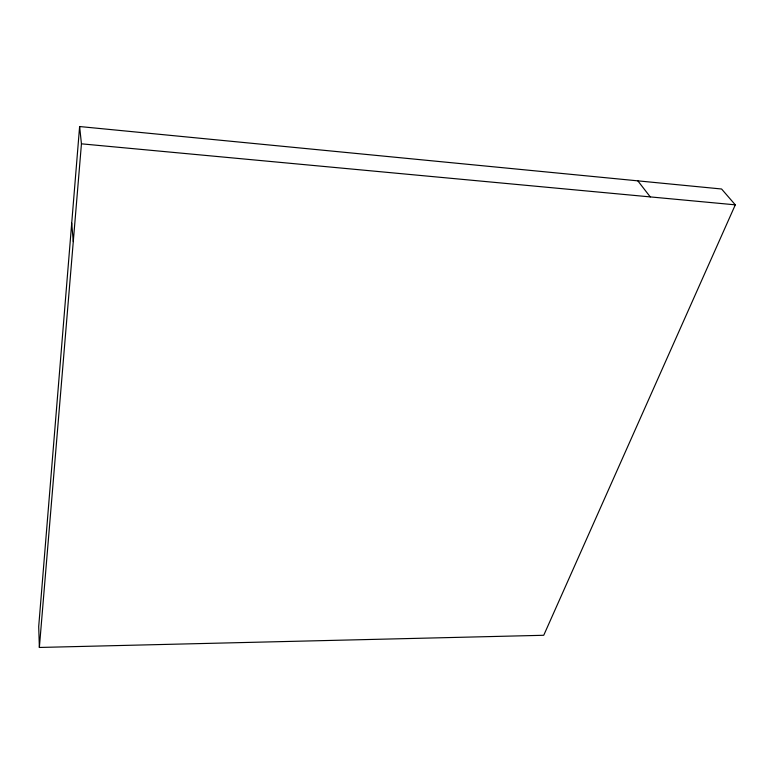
<?xml version="1.0" encoding="UTF-8"?>
<svg xmlns="http://www.w3.org/2000/svg" width="774" height="774" viewBox="0 0 774 774"><rect width="100%" height="100%" fill="white"/><g stroke="black" fill="none" stroke-linecap="round" stroke-linejoin="round"><path stroke-width="1.16" d="M79.616 126.539L38.7 626.592L39.368 647.461L543.735 635.28L735.3 204.839L721.581 189.001L79.616 126.539L81.444 143.829L39.368 647.461M81.444 143.829L735.3 204.839M637.844 180.855L650.257 196.906M71.711 223.154L73.278 241.594"/></g></svg>
